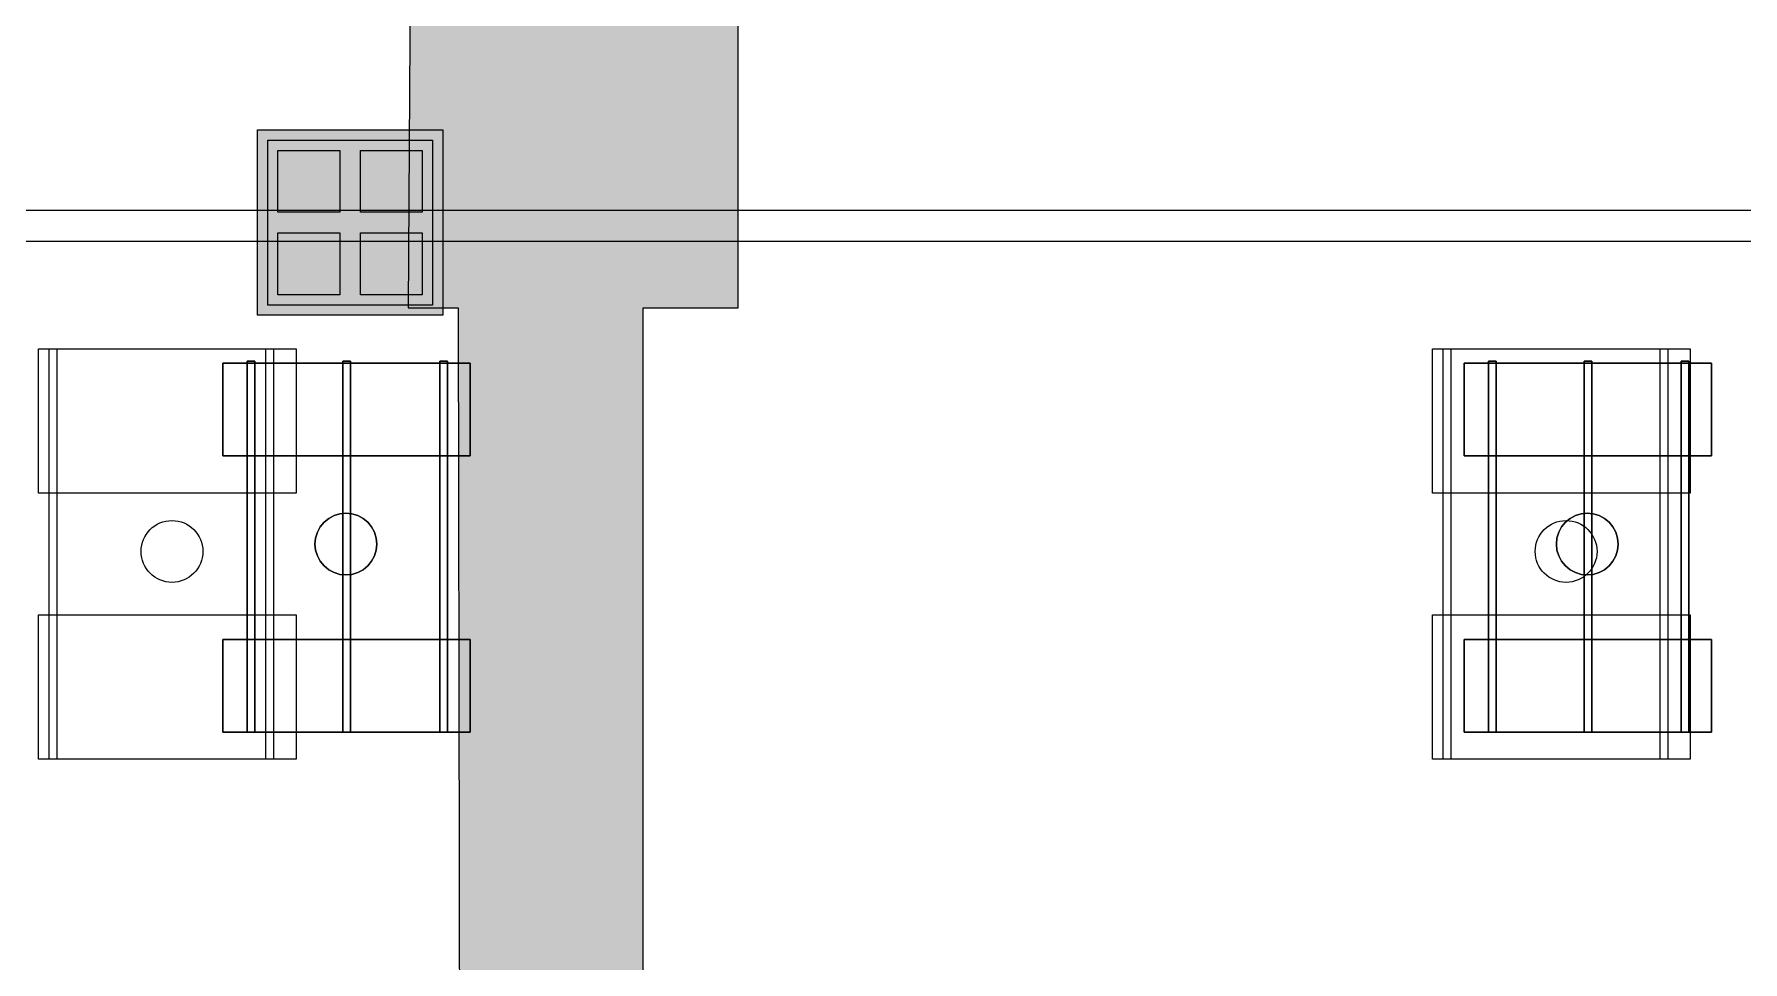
# Model space of a CAD drawing. Header units: inches. Extents: x -10671 to 1761, y -674 to 7170.
# Drawn here: x -3679.6 to -3347.9, y 2754.8 to 2934.8 of the extents above; entities that cross this region are included whole.
import ezdxf

# ---------------------------------------------------------------- set-up
doc = ezdxf.new("R2010")
doc.units = ezdxf.units.IN
doc.header["$LTSCALE"] = 19.2
doc.header["$MEASUREMENT"] = 0
for name, color, linetype, lineweight, true_color in [('DWG-bldg-utility box', 3, 'Continuous', 18, 0x00ff00), ('PDF', 6, 'Continuous', 5, 0xff00ff), ('Venue-Ceiling-HVAC', 7, 'Continuous', 5, 0xbbbbbb), ('Venue-Rigging Steel-High', 7, 'Continuous', 5, 0x800000)]:
    doc.layers.add(name, color=color, linetype=linetype, lineweight=lineweight, true_color=true_color)
doc.layers.add('Venue-Ceiling-Lights', color=7, linetype='Continuous', lineweight=5)
doc.layers.add('Venue-Floor Pockets', color=7, linetype='Continuous', lineweight=5)

# ---------------------------------------------------------------- blocks, each defined once
blk = doc.blocks.new('FLOORBOX')
at = {"layer": 'Venue-Floor Pockets', "linetype": 'Continuous', "lineweight": 0, "true_color": 0xaaaaaa}
blk.add_hatch(color=253, dxfattribs=at).paths.add_polyline_path([(-18, 18), (18, 18), (18, -18), (-18, -18)])
at = {"layer": 'Venue-Floor Pockets', "linetype": 'Continuous', "lineweight": 0, "true_color": 0xbbbbbb}
blk.add_hatch(color=9, dxfattribs=at).paths.add_polyline_path([(-16, 16), (16, 16), (16, -16), (-16, -16)])
at = {"layer": 'Venue-Floor Pockets', "linetype": 'Continuous', "lineweight": 0, "true_color": 0xdddddd}
for points in [[(-14, 14), (-2, 14), (-2, 2), (-14, 2)], [(2, 14), (14, 14), (14, 2), (2, 2)], [(-14, -2), (-2, -2), (-2, -14), (-14, -14)], [(2, -2), (14, -2), (14, -14), (2, -14)]]:
    blk.add_hatch(color=254, dxfattribs=at).paths.add_polyline_path(points)
at = {"layer": 'Venue-Floor Pockets', "color": 7, "linetype": 'Continuous', "lineweight": 5, "flags": 128}
for points in [[(-18, 18), (18, 18), (18, -18), (-18, -18)], [(-16, 16), (16, 16), (16, -16), (-16, -16)], [(-14, 14), (-2, 14), (-2, 2), (-14, 2)], [(2, 14), (14, 14), (14, 2), (2, 2)], [(-14, -2), (-2, -2), (-2, -14), (-14, -14)], [(2, -2), (14, -2), (14, -14), (2, -14)]]:
    blk.add_lwpolyline(points, close=True, dxfattribs=at)
blk = doc.blocks.new('Group-1647-1')
at = {"layer": 'PDF'}
for points, invisible_edges in [([(-3383.96, 2834.73, 398), (-3383.62, 2838.2, 398), (-3381.41, 2840.89, 398), (-3383.96, 2834.73, 398)], 15), ([(-3380.37, 2830.36, 398), (-3383.96, 2834.73, 398), (-3381.41, 2840.89, 398), (-3380.37, 2830.36, 398)], 15), ([(-3379.25, 2841.79, 388), (-3381.41, 2840.89, 388), (-3383.62, 2838.2, 388), (-3379.25, 2841.79, 388)], 15), ([(-3372.53, 2838.2, 388), (-3379.25, 2841.79, 388), (-3383.62, 2838.2, 388), (-3372.53, 2838.2, 388)], 15), ([(-3383.62, 2838.2, 398), (-3383.07, 2839.24, 398), (-3381.41, 2840.89, 398), (-3383.62, 2838.2, 398)], 14), ([(-3381.41, 2840.89, 388), (-3383.07, 2839.24, 388), (-3383.62, 2838.2, 388), (-3381.41, 2840.89, 388)], 13), ([(-3383.07, 2839.24, 398), (-3382.32, 2840.15, 398), (-3381.41, 2840.89, 398), (-3383.07, 2839.24, 398)], 12), ([(-3381.41, 2840.89, 388), (-3382.32, 2840.15, 388), (-3383.07, 2839.24, 388), (-3381.41, 2840.89, 388)], 12), ([(-3381.41, 2840.89, 398), (-3380.37, 2841.45, 398), (-3379.25, 2841.79, 398), (-3381.41, 2840.89, 398)], 12), ([(-3381.41, 2840.89, 398), (-3379.25, 2841.79, 398), (-3376.91, 2841.79, 398), (-3381.41, 2840.89, 398)], 15), ([(-3381.41, 2840.89, 398), (-3376.91, 2841.79, 398), (-3372.53, 2838.2, 398), (-3381.41, 2840.89, 398)], 15), ([(-3379.25, 2841.79, 388), (-3380.37, 2841.45, 388), (-3381.41, 2840.89, 388), (-3379.25, 2841.79, 388)], 12), ([(-3380.37, 2830.36, 398), (-3381.41, 2840.89, 398), (-3372.53, 2838.2, 398), (-3380.37, 2830.36, 398)], 15), ([(-3379.25, 2841.79, 398), (-3378.08, 2841.9, 398), (-3376.91, 2841.79, 398), (-3379.25, 2841.79, 398)], 12), ([(-3376.91, 2841.79, 388), (-3378.08, 2841.9, 388), (-3379.25, 2841.79, 388), (-3376.91, 2841.79, 388)], 12), ([(-3374.74, 2840.89, 388), (-3376.91, 2841.79, 388), (-3379.25, 2841.79, 388), (-3374.74, 2840.89, 388)], 15), ([(-3372.53, 2838.2, 388), (-3374.74, 2840.89, 388), (-3379.25, 2841.79, 388), (-3372.53, 2838.2, 388)], 15), ([(-3376.91, 2841.79, 398), (-3375.78, 2841.45, 398), (-3374.74, 2840.89, 398), (-3376.91, 2841.79, 398)], 12), ([(-3376.91, 2841.79, 398), (-3374.74, 2840.89, 398), (-3372.53, 2838.2, 398), (-3376.91, 2841.79, 398)], 15), ([(-3374.74, 2840.89, 388), (-3375.78, 2841.45, 388), (-3376.91, 2841.79, 388), (-3374.74, 2840.89, 388)], 12), ([(-3374.74, 2840.89, 398), (-3373.83, 2840.15, 398), (-3373.09, 2839.24, 398), (-3374.74, 2840.89, 398)], 12), ([(-3374.74, 2840.89, 398), (-3373.09, 2839.24, 398), (-3372.53, 2838.2, 398), (-3374.74, 2840.89, 398)], 13), ([(-3373.09, 2839.24, 388), (-3373.83, 2840.15, 388), (-3374.74, 2840.89, 388), (-3373.09, 2839.24, 388)], 12), ([(-3372.53, 2838.2, 388), (-3373.09, 2839.24, 388), (-3374.74, 2840.89, 388), (-3372.53, 2838.2, 388)], 14), ([(-3384.08, 2835.9, 398), (-3383.96, 2837.07, 398), (-3383.62, 2838.2, 398), (-3384.08, 2835.9, 398)], 12), ([(-3383.96, 2834.73, 398), (-3384.08, 2835.9, 398), (-3383.62, 2838.2, 398), (-3383.96, 2834.73, 398)], 14), ([(-3383.62, 2838.2, 388), (-3383.96, 2837.07, 388), (-3384.08, 2835.9, 388), (-3383.62, 2838.2, 388)], 12), ([(-3383.62, 2838.2, 388), (-3384.08, 2835.9, 388), (-3383.96, 2834.73, 388), (-3383.62, 2838.2, 388)], 13), ([(-3383.62, 2838.2, 388), (-3383.96, 2834.73, 388), (-3380.37, 2830.36, 388), (-3383.62, 2838.2, 388)], 15), ([(-3383.62, 2838.2, 388), (-3380.37, 2830.36, 388), (-3372.53, 2838.2, 388), (-3383.62, 2838.2, 388)], 15), ([(-3372.53, 2838.2, 398), (-3373.09, 2832.57, 398), (-3380.37, 2830.36, 398), (-3372.53, 2838.2, 398)], 15), ([(-3380.37, 2830.36, 388), (-3373.09, 2832.57, 388), (-3372.53, 2838.2, 388), (-3380.37, 2830.36, 388)], 15), ([(-3372.53, 2838.2, 398), (-3372.08, 2835.9, 398), (-3373.09, 2832.57, 398), (-3372.53, 2838.2, 398)], 15), ([(-3373.09, 2832.57, 388), (-3372.08, 2835.9, 388), (-3372.53, 2838.2, 388), (-3373.09, 2832.57, 388)], 15), ([(-3372.53, 2838.2, 398), (-3372.19, 2837.07, 398), (-3372.08, 2835.9, 398), (-3372.53, 2838.2, 398)], 12), ([(-3372.08, 2835.9, 388), (-3372.19, 2837.07, 388), (-3372.53, 2838.2, 388), (-3372.08, 2835.9, 388)], 12), ([(-3383.07, 2832.57, 398), (-3383.62, 2833.61, 398), (-3383.96, 2834.73, 398), (-3383.07, 2832.57, 398)], 12), ([(-3382.32, 2831.66, 398), (-3383.07, 2832.57, 398), (-3383.96, 2834.73, 398), (-3382.32, 2831.66, 398)], 14), ([(-3380.37, 2830.36, 398), (-3382.32, 2831.66, 398), (-3383.96, 2834.73, 398), (-3380.37, 2830.36, 398)], 15), ([(-3383.96, 2834.73, 388), (-3383.62, 2833.61, 388), (-3383.07, 2832.57, 388), (-3383.96, 2834.73, 388)], 12), ([(-3383.96, 2834.73, 388), (-3383.07, 2832.57, 388), (-3382.32, 2831.66, 388), (-3383.96, 2834.73, 388)], 13), ([(-3383.96, 2834.73, 388), (-3382.32, 2831.66, 388), (-3380.37, 2830.36, 388), (-3383.96, 2834.73, 388)], 15), ([(-3372.08, 2835.9, 398), (-3372.19, 2834.73, 398), (-3373.09, 2832.57, 398), (-3372.08, 2835.9, 398)], 14), ([(-3373.09, 2832.57, 388), (-3372.19, 2834.73, 388), (-3372.08, 2835.9, 388), (-3373.09, 2832.57, 388)], 13), ([(-3372.19, 2834.73, 398), (-3372.53, 2833.61, 398), (-3373.09, 2832.57, 398), (-3372.19, 2834.73, 398)], 12), ([(-3373.09, 2832.57, 388), (-3372.53, 2833.61, 388), (-3372.19, 2834.73, 388), (-3373.09, 2832.57, 388)], 12), ([(-3380.37, 2830.36, 398), (-3381.41, 2830.91, 398), (-3382.32, 2831.66, 398), (-3380.37, 2830.36, 398)], 12), ([(-3382.32, 2831.66, 388), (-3381.41, 2830.91, 388), (-3380.37, 2830.36, 388), (-3382.32, 2831.66, 388)], 12), ([(-3373.09, 2832.57, 398), (-3375.78, 2830.36, 398), (-3380.37, 2830.36, 398), (-3373.09, 2832.57, 398)], 15), ([(-3380.37, 2830.36, 388), (-3375.78, 2830.36, 388), (-3373.09, 2832.57, 388), (-3380.37, 2830.36, 388)], 15), ([(-3376.91, 2830.02, 398), (-3379.25, 2830.02, 398), (-3380.37, 2830.36, 398), (-3376.91, 2830.02, 398)], 13), ([(-3375.78, 2830.36, 398), (-3376.91, 2830.02, 398), (-3380.37, 2830.36, 398), (-3375.78, 2830.36, 398)], 14), ([(-3380.37, 2830.36, 388), (-3379.25, 2830.02, 388), (-3376.91, 2830.02, 388), (-3380.37, 2830.36, 388)], 14), ([(-3380.37, 2830.36, 388), (-3376.91, 2830.02, 388), (-3375.78, 2830.36, 388), (-3380.37, 2830.36, 388)], 13), ([(-3376.91, 2830.02, 398), (-3378.08, 2829.9, 398), (-3379.25, 2830.02, 398), (-3376.91, 2830.02, 398)], 12), ([(-3379.25, 2830.02, 388), (-3378.08, 2829.9, 388), (-3376.91, 2830.02, 388), (-3379.25, 2830.02, 388)], 12), ([(-3373.09, 2832.57, 398), (-3373.83, 2831.66, 398), (-3375.78, 2830.36, 398), (-3373.09, 2832.57, 398)], 14), ([(-3375.78, 2830.36, 388), (-3373.83, 2831.66, 388), (-3373.09, 2832.57, 388), (-3375.78, 2830.36, 388)], 13), ([(-3373.83, 2831.66, 398), (-3374.74, 2830.91, 398), (-3375.78, 2830.36, 398), (-3373.83, 2831.66, 398)], 12), ([(-3375.78, 2830.36, 388), (-3374.74, 2830.91, 388), (-3373.83, 2831.66, 388), (-3375.78, 2830.36, 388)], 12)]:
    blk.add_3dface(points, dxfattribs=dict(at, invisible_edges=invisible_edges))
for points in [[(-3383.07, 2839.24, 388), (-3383.07, 2839.24, 398), (-3382.32, 2840.15, 398), (-3382.32, 2840.15, 388)], [(-3382.32, 2840.15, 388), (-3382.32, 2840.15, 398), (-3381.41, 2840.89, 398), (-3381.41, 2840.89, 388)], [(-3381.41, 2840.89, 388), (-3381.41, 2840.89, 398), (-3380.37, 2841.45, 398), (-3380.37, 2841.45, 388)], [(-3380.37, 2841.45, 388), (-3380.37, 2841.45, 398), (-3379.25, 2841.79, 398), (-3379.25, 2841.79, 388)], [(-3379.25, 2841.79, 388), (-3379.25, 2841.79, 398), (-3378.08, 2841.9, 398), (-3378.08, 2841.9, 388)], [(-3378.08, 2841.9, 388), (-3378.08, 2841.9, 398), (-3376.91, 2841.79, 398), (-3376.91, 2841.79, 388)], [(-3376.91, 2841.79, 388), (-3376.91, 2841.79, 398), (-3375.78, 2841.45, 398), (-3375.78, 2841.45, 388)], [(-3375.78, 2841.45, 388), (-3375.78, 2841.45, 398), (-3374.74, 2840.89, 398), (-3374.74, 2840.89, 388)], [(-3374.74, 2840.89, 388), (-3374.74, 2840.89, 398), (-3373.83, 2840.15, 398), (-3373.83, 2840.15, 388)], [(-3373.83, 2840.15, 388), (-3373.83, 2840.15, 398), (-3373.09, 2839.24, 398), (-3373.09, 2839.24, 388)], [(-3384.08, 2835.9, 388), (-3384.08, 2835.9, 398), (-3383.96, 2837.07, 398), (-3383.96, 2837.07, 388)], [(-3383.96, 2837.07, 388), (-3383.96, 2837.07, 398), (-3383.62, 2838.2, 398), (-3383.62, 2838.2, 388)], [(-3383.62, 2838.2, 388), (-3383.62, 2838.2, 398), (-3383.07, 2839.24, 398), (-3383.07, 2839.24, 388)], [(-3373.09, 2839.24, 388), (-3373.09, 2839.24, 398), (-3372.53, 2838.2, 398), (-3372.53, 2838.2, 388)], [(-3372.53, 2838.2, 388), (-3372.53, 2838.2, 398), (-3372.19, 2837.07, 398), (-3372.19, 2837.07, 388)], [(-3372.19, 2837.07, 388), (-3372.19, 2837.07, 398), (-3372.08, 2835.9, 398), (-3372.08, 2835.9, 388)], [(-3383.96, 2834.73, 388), (-3383.96, 2834.73, 398), (-3384.08, 2835.9, 398), (-3384.08, 2835.9, 388)], [(-3383.62, 2833.61, 388), (-3383.62, 2833.61, 398), (-3383.96, 2834.73, 398), (-3383.96, 2834.73, 388)], [(-3383.07, 2832.57, 388), (-3383.07, 2832.57, 398), (-3383.62, 2833.61, 398), (-3383.62, 2833.61, 388)], [(-3372.53, 2833.61, 388), (-3372.53, 2833.61, 398), (-3373.09, 2832.57, 398), (-3373.09, 2832.57, 388)], [(-3372.19, 2834.73, 388), (-3372.19, 2834.73, 398), (-3372.53, 2833.61, 398), (-3372.53, 2833.61, 388)], [(-3372.08, 2835.9, 388), (-3372.08, 2835.9, 398), (-3372.19, 2834.73, 398), (-3372.19, 2834.73, 388)], [(-3382.32, 2831.66, 388), (-3382.32, 2831.66, 398), (-3383.07, 2832.57, 398), (-3383.07, 2832.57, 388)], [(-3381.41, 2830.91, 388), (-3381.41, 2830.91, 398), (-3382.32, 2831.66, 398), (-3382.32, 2831.66, 388)], [(-3380.37, 2830.36, 388), (-3380.37, 2830.36, 398), (-3381.41, 2830.91, 398), (-3381.41, 2830.91, 388)], [(-3379.25, 2830.02, 388), (-3379.25, 2830.02, 398), (-3380.37, 2830.36, 398), (-3380.37, 2830.36, 388)], [(-3378.08, 2829.9, 388), (-3378.08, 2829.9, 398), (-3379.25, 2830.02, 398), (-3379.25, 2830.02, 388)], [(-3376.91, 2830.02, 388), (-3376.91, 2830.02, 398), (-3378.08, 2829.9, 398), (-3378.08, 2829.9, 388)], [(-3375.78, 2830.36, 388), (-3375.78, 2830.36, 398), (-3376.91, 2830.02, 398), (-3376.91, 2830.02, 388)], [(-3374.74, 2830.91, 388), (-3374.74, 2830.91, 398), (-3375.78, 2830.36, 398), (-3375.78, 2830.36, 388)], [(-3373.83, 2831.66, 388), (-3373.83, 2831.66, 398), (-3374.74, 2830.91, 398), (-3374.74, 2830.91, 388)], [(-3373.09, 2832.57, 388), (-3373.09, 2832.57, 398), (-3373.83, 2831.66, 398), (-3373.83, 2831.66, 388)]]:
    blk.add_3dface(points, dxfattribs=at)
blk = doc.blocks.new('Group-1648-1')
at = {"layer": 'PDF'}
for points in [[(-3401.95, 2871.01, 393.91), (-3401.95, 2871.01, 397.91), (-3353.95, 2871.01, 397.91), (-3353.95, 2871.01, 393.91)], [(-3401.95, 2853.01, 393.91), (-3401.95, 2853.01, 397.91), (-3401.95, 2871.01, 397.91), (-3401.95, 2871.01, 393.91)], [(-3353.95, 2871.01, 397.91), (-3401.95, 2871.01, 397.91), (-3401.95, 2853.01, 397.91), (-3353.95, 2853.01, 397.91)], [(-3353.95, 2853.01, 393.91), (-3401.95, 2853.01, 393.91), (-3401.95, 2871.01, 393.91), (-3353.95, 2871.01, 393.91)], [(-3353.95, 2871.01, 393.91), (-3353.95, 2871.01, 397.91), (-3353.95, 2853.01, 397.91), (-3353.95, 2853.01, 393.91)], [(-3353.95, 2853.01, 393.91), (-3353.95, 2853.01, 397.91), (-3401.95, 2853.01, 397.91), (-3401.95, 2853.01, 393.91)]]:
    blk.add_3dface(points, dxfattribs=at)
blk = doc.blocks.new('Group-1649-1')
at = {"layer": 'PDF'}
for points in [[(-3359.85, 2871.4, 397.97), (-3359.85, 2871.4, 398.97), (-3358.35, 2871.4, 398.97), (-3358.35, 2871.4, 397.97)], [(-3359.85, 2799.4, 397.97), (-3359.85, 2799.4, 398.97), (-3359.85, 2871.4, 398.97), (-3359.85, 2871.4, 397.97)], [(-3358.35, 2871.4, 398.97), (-3359.85, 2871.4, 398.97), (-3359.85, 2799.4, 398.97), (-3358.35, 2799.4, 398.97)], [(-3358.35, 2799.4, 397.97), (-3359.85, 2799.4, 397.97), (-3359.85, 2871.4, 397.97), (-3358.35, 2871.4, 397.97)], [(-3358.35, 2871.4, 397.97), (-3358.35, 2871.4, 398.97), (-3358.35, 2799.4, 398.97), (-3358.35, 2799.4, 397.97)], [(-3358.35, 2799.4, 397.97), (-3358.35, 2799.4, 398.97), (-3359.85, 2799.4, 398.97), (-3359.85, 2799.4, 397.97)]]:
    blk.add_3dface(points, dxfattribs=at)
blk = doc.blocks.new('Group-1650-1')
at = {"layer": 'PDF'}
for points in [[(-3378.67, 2871.4, 397.97), (-3378.67, 2871.4, 398.97), (-3377.17, 2871.4, 398.97), (-3377.17, 2871.4, 397.97)], [(-3378.67, 2799.4, 397.97), (-3378.67, 2799.4, 398.97), (-3378.67, 2871.4, 398.97), (-3378.67, 2871.4, 397.97)], [(-3377.17, 2871.4, 398.97), (-3378.67, 2871.4, 398.97), (-3378.67, 2799.4, 398.97), (-3377.17, 2799.4, 398.97)], [(-3377.17, 2799.4, 397.97), (-3378.67, 2799.4, 397.97), (-3378.67, 2871.4, 397.97), (-3377.17, 2871.4, 397.97)], [(-3377.17, 2871.4, 397.97), (-3377.17, 2871.4, 398.97), (-3377.17, 2799.4, 398.97), (-3377.17, 2799.4, 397.97)], [(-3377.17, 2799.4, 397.97), (-3377.17, 2799.4, 398.97), (-3378.67, 2799.4, 398.97), (-3378.67, 2799.4, 397.97)]]:
    blk.add_3dface(points, dxfattribs=at)
blk = doc.blocks.new('Group-1651-1')
at = {"layer": 'PDF'}
for points in [[(-3397.26, 2871.4, 397.97), (-3397.26, 2871.4, 398.97), (-3395.76, 2871.4, 398.97), (-3395.76, 2871.4, 397.97)], [(-3397.26, 2799.4, 397.97), (-3397.26, 2799.4, 398.97), (-3397.26, 2871.4, 398.97), (-3397.26, 2871.4, 397.97)], [(-3395.76, 2871.4, 398.97), (-3397.26, 2871.4, 398.97), (-3397.26, 2799.4, 398.97), (-3395.76, 2799.4, 398.97)], [(-3395.76, 2799.4, 397.97), (-3397.26, 2799.4, 397.97), (-3397.26, 2871.4, 397.97), (-3395.76, 2871.4, 397.97)], [(-3395.76, 2871.4, 397.97), (-3395.76, 2871.4, 398.97), (-3395.76, 2799.4, 398.97), (-3395.76, 2799.4, 397.97)], [(-3395.76, 2799.4, 397.97), (-3395.76, 2799.4, 398.97), (-3397.26, 2799.4, 398.97), (-3397.26, 2799.4, 397.97)]]:
    blk.add_3dface(points, dxfattribs=at)
blk = doc.blocks.new('Group-1652-1')
at = {"layer": 'PDF'}
for points in [[(-3401.95, 2817.38, 393.91), (-3401.95, 2817.38, 397.91), (-3353.95, 2817.38, 397.91), (-3353.95, 2817.38, 393.91)], [(-3401.95, 2799.38, 393.91), (-3401.95, 2799.38, 397.91), (-3401.95, 2817.38, 397.91), (-3401.95, 2817.38, 393.91)], [(-3353.95, 2817.38, 397.91), (-3401.95, 2817.38, 397.91), (-3401.95, 2799.38, 397.91), (-3353.95, 2799.38, 397.91)], [(-3353.95, 2799.38, 393.91), (-3401.95, 2799.38, 393.91), (-3401.95, 2817.38, 393.91), (-3353.95, 2817.38, 393.91)], [(-3353.95, 2817.38, 393.91), (-3353.95, 2817.38, 397.91), (-3353.95, 2799.38, 397.91), (-3353.95, 2799.38, 393.91)], [(-3353.95, 2799.38, 393.91), (-3353.95, 2799.38, 397.91), (-3401.95, 2799.38, 397.91), (-3401.95, 2799.38, 393.91)]]:
    blk.add_3dface(points, dxfattribs=at)
blk = doc.blocks.new('Group-1653-1')
at = {"layer": 'PDF'}
for name in ['Group-1648-1', 'Group-1651-1', 'Group-1650-1', 'Group-1649-1', 'Group-1647-1', 'Group-1652-1']:
    blk.add_blockref(name, (0, 0), dxfattribs=at)
blk = doc.blocks.new('Group-1738-1')
at = {"layer": 'PDF'}
for points, invisible_edges in [([(-3624.62, 2838.2, 398), (-3622.41, 2840.89, 398), (-3619.08, 2841.9, 398), (-3624.62, 2838.2, 398)], 15), ([(-3624.07, 2832.57, 398), (-3624.62, 2838.2, 398), (-3619.08, 2841.9, 398), (-3624.07, 2832.57, 398)], 15), ([(-3619.08, 2841.9, 388), (-3622.41, 2840.89, 388), (-3624.62, 2838.2, 388), (-3619.08, 2841.9, 388)], 15), ([(-3619.08, 2841.9, 388), (-3624.62, 2838.2, 388), (-3624.07, 2832.57, 388), (-3619.08, 2841.9, 388)], 15), ([(-3624.62, 2838.2, 398), (-3624.07, 2839.24, 398), (-3622.41, 2840.89, 398), (-3624.62, 2838.2, 398)], 14), ([(-3622.41, 2840.89, 388), (-3624.07, 2839.24, 388), (-3624.62, 2838.2, 388), (-3622.41, 2840.89, 388)], 13), ([(-3624.07, 2832.57, 398), (-3619.08, 2841.9, 398), (-3613.08, 2835.9, 398), (-3624.07, 2832.57, 398)], 15), ([(-3624.07, 2832.57, 388), (-3613.08, 2835.9, 388), (-3619.08, 2841.9, 388), (-3624.07, 2832.57, 388)], 15), ([(-3624.07, 2839.24, 398), (-3623.32, 2840.15, 398), (-3622.41, 2840.89, 398), (-3624.07, 2839.24, 398)], 12), ([(-3622.41, 2840.89, 388), (-3623.32, 2840.15, 388), (-3624.07, 2839.24, 388), (-3622.41, 2840.89, 388)], 12), ([(-3622.41, 2840.89, 398), (-3620.25, 2841.79, 398), (-3619.08, 2841.9, 398), (-3622.41, 2840.89, 398)], 13), ([(-3619.08, 2841.9, 388), (-3620.25, 2841.79, 388), (-3622.41, 2840.89, 388), (-3619.08, 2841.9, 388)], 14), ([(-3622.41, 2840.89, 398), (-3621.37, 2841.45, 398), (-3620.25, 2841.79, 398), (-3622.41, 2840.89, 398)], 12), ([(-3620.25, 2841.79, 388), (-3621.37, 2841.45, 388), (-3622.41, 2840.89, 388), (-3620.25, 2841.79, 388)], 12), ([(-3619.08, 2841.9, 398), (-3617.91, 2841.79, 398), (-3616.78, 2841.45, 398), (-3619.08, 2841.9, 398)], 12), ([(-3619.08, 2841.9, 398), (-3616.78, 2841.45, 398), (-3614.09, 2839.24, 398), (-3619.08, 2841.9, 398)], 15), ([(-3619.08, 2841.9, 398), (-3614.09, 2839.24, 398), (-3613.08, 2835.9, 398), (-3619.08, 2841.9, 398)], 15), ([(-3616.78, 2841.45, 388), (-3617.91, 2841.79, 388), (-3619.08, 2841.9, 388), (-3616.78, 2841.45, 388)], 12), ([(-3614.09, 2839.24, 388), (-3616.78, 2841.45, 388), (-3619.08, 2841.9, 388), (-3614.09, 2839.24, 388)], 15), ([(-3613.08, 2835.9, 388), (-3614.09, 2839.24, 388), (-3619.08, 2841.9, 388), (-3613.08, 2835.9, 388)], 15), ([(-3616.78, 2841.45, 398), (-3615.74, 2840.89, 398), (-3614.09, 2839.24, 398), (-3616.78, 2841.45, 398)], 14), ([(-3614.09, 2839.24, 388), (-3615.74, 2840.89, 388), (-3616.78, 2841.45, 388), (-3614.09, 2839.24, 388)], 13), ([(-3615.74, 2840.89, 398), (-3614.83, 2840.15, 398), (-3614.09, 2839.24, 398), (-3615.74, 2840.89, 398)], 12), ([(-3614.09, 2839.24, 388), (-3614.83, 2840.15, 388), (-3615.74, 2840.89, 388), (-3614.09, 2839.24, 388)], 12), ([(-3625.08, 2835.9, 398), (-3624.96, 2837.07, 398), (-3624.62, 2838.2, 398), (-3625.08, 2835.9, 398)], 12), ([(-3624.07, 2832.57, 398), (-3625.08, 2835.9, 398), (-3624.62, 2838.2, 398), (-3624.07, 2832.57, 398)], 15), ([(-3624.62, 2838.2, 388), (-3624.96, 2837.07, 388), (-3625.08, 2835.9, 388), (-3624.62, 2838.2, 388)], 12), ([(-3624.62, 2838.2, 388), (-3625.08, 2835.9, 388), (-3624.07, 2832.57, 388), (-3624.62, 2838.2, 388)], 15), ([(-3614.09, 2839.24, 398), (-3613.53, 2838.2, 398), (-3613.08, 2835.9, 398), (-3614.09, 2839.24, 398)], 14), ([(-3613.08, 2835.9, 388), (-3613.53, 2838.2, 388), (-3614.09, 2839.24, 388), (-3613.08, 2835.9, 388)], 13), ([(-3613.53, 2838.2, 398), (-3613.19, 2837.07, 398), (-3613.08, 2835.9, 398), (-3613.53, 2838.2, 398)], 12), ([(-3613.08, 2835.9, 388), (-3613.19, 2837.07, 388), (-3613.53, 2838.2, 388), (-3613.08, 2835.9, 388)], 12), ([(-3624.07, 2832.57, 398), (-3624.96, 2834.73, 398), (-3625.08, 2835.9, 398), (-3624.07, 2832.57, 398)], 13), ([(-3625.08, 2835.9, 388), (-3624.96, 2834.73, 388), (-3624.07, 2832.57, 388), (-3625.08, 2835.9, 388)], 14), ([(-3624.07, 2832.57, 398), (-3624.62, 2833.61, 398), (-3624.96, 2834.73, 398), (-3624.07, 2832.57, 398)], 12), ([(-3624.96, 2834.73, 388), (-3624.62, 2833.61, 388), (-3624.07, 2832.57, 388), (-3624.96, 2834.73, 388)], 12), ([(-3613.08, 2835.9, 398), (-3616.78, 2830.36, 398), (-3624.07, 2832.57, 398), (-3613.08, 2835.9, 398)], 15), ([(-3624.07, 2832.57, 388), (-3616.78, 2830.36, 388), (-3613.08, 2835.9, 388), (-3624.07, 2832.57, 388)], 15), ([(-3613.08, 2835.9, 398), (-3614.09, 2832.57, 398), (-3616.78, 2830.36, 398), (-3613.08, 2835.9, 398)], 15), ([(-3616.78, 2830.36, 388), (-3614.09, 2832.57, 388), (-3613.08, 2835.9, 388), (-3616.78, 2830.36, 388)], 15), ([(-3613.08, 2835.9, 398), (-3613.19, 2834.73, 398), (-3614.09, 2832.57, 398), (-3613.08, 2835.9, 398)], 14), ([(-3614.09, 2832.57, 388), (-3613.19, 2834.73, 388), (-3613.08, 2835.9, 388), (-3614.09, 2832.57, 388)], 13), ([(-3613.19, 2834.73, 398), (-3613.53, 2833.61, 398), (-3614.09, 2832.57, 398), (-3613.19, 2834.73, 398)], 12), ([(-3614.09, 2832.57, 388), (-3613.53, 2833.61, 388), (-3613.19, 2834.73, 388), (-3614.09, 2832.57, 388)], 12), ([(-3621.37, 2830.36, 398), (-3623.32, 2831.66, 398), (-3624.07, 2832.57, 398), (-3621.37, 2830.36, 398)], 13), ([(-3616.78, 2830.36, 398), (-3621.37, 2830.36, 398), (-3624.07, 2832.57, 398), (-3616.78, 2830.36, 398)], 15), ([(-3624.07, 2832.57, 388), (-3623.32, 2831.66, 388), (-3621.37, 2830.36, 388), (-3624.07, 2832.57, 388)], 14), ([(-3624.07, 2832.57, 388), (-3621.37, 2830.36, 388), (-3616.78, 2830.36, 388), (-3624.07, 2832.57, 388)], 15), ([(-3621.37, 2830.36, 398), (-3622.41, 2830.91, 398), (-3623.32, 2831.66, 398), (-3621.37, 2830.36, 398)], 12), ([(-3623.32, 2831.66, 388), (-3622.41, 2830.91, 388), (-3621.37, 2830.36, 388), (-3623.32, 2831.66, 388)], 12), ([(-3619.08, 2829.9, 398), (-3620.25, 2830.02, 398), (-3621.37, 2830.36, 398), (-3619.08, 2829.9, 398)], 12), ([(-3616.78, 2830.36, 398), (-3619.08, 2829.9, 398), (-3621.37, 2830.36, 398), (-3616.78, 2830.36, 398)], 15), ([(-3621.37, 2830.36, 388), (-3620.25, 2830.02, 388), (-3619.08, 2829.9, 388), (-3621.37, 2830.36, 388)], 12), ([(-3621.37, 2830.36, 388), (-3619.08, 2829.9, 388), (-3616.78, 2830.36, 388), (-3621.37, 2830.36, 388)], 15), ([(-3616.78, 2830.36, 398), (-3617.91, 2830.02, 398), (-3619.08, 2829.9, 398), (-3616.78, 2830.36, 398)], 12), ([(-3619.08, 2829.9, 388), (-3617.91, 2830.02, 388), (-3616.78, 2830.36, 388), (-3619.08, 2829.9, 388)], 12), ([(-3614.09, 2832.57, 398), (-3614.83, 2831.66, 398), (-3616.78, 2830.36, 398), (-3614.09, 2832.57, 398)], 14), ([(-3616.78, 2830.36, 388), (-3614.83, 2831.66, 388), (-3614.09, 2832.57, 388), (-3616.78, 2830.36, 388)], 13), ([(-3614.83, 2831.66, 398), (-3615.74, 2830.91, 398), (-3616.78, 2830.36, 398), (-3614.83, 2831.66, 398)], 12), ([(-3616.78, 2830.36, 388), (-3615.74, 2830.91, 388), (-3614.83, 2831.66, 388), (-3616.78, 2830.36, 388)], 12)]:
    blk.add_3dface(points, dxfattribs=dict(at, invisible_edges=invisible_edges))
for points in [[(-3624.07, 2839.24, 388), (-3624.07, 2839.24, 398), (-3623.32, 2840.15, 398), (-3623.32, 2840.15, 388)], [(-3623.32, 2840.15, 388), (-3623.32, 2840.15, 398), (-3622.41, 2840.89, 398), (-3622.41, 2840.89, 388)], [(-3622.41, 2840.89, 388), (-3622.41, 2840.89, 398), (-3621.37, 2841.45, 398), (-3621.37, 2841.45, 388)], [(-3621.37, 2841.45, 388), (-3621.37, 2841.45, 398), (-3620.25, 2841.79, 398), (-3620.25, 2841.79, 388)], [(-3620.25, 2841.79, 388), (-3620.25, 2841.79, 398), (-3619.08, 2841.9, 398), (-3619.08, 2841.9, 388)], [(-3619.08, 2841.9, 388), (-3619.08, 2841.9, 398), (-3617.91, 2841.79, 398), (-3617.91, 2841.79, 388)], [(-3617.91, 2841.79, 388), (-3617.91, 2841.79, 398), (-3616.78, 2841.45, 398), (-3616.78, 2841.45, 388)], [(-3616.78, 2841.45, 388), (-3616.78, 2841.45, 398), (-3615.74, 2840.89, 398), (-3615.74, 2840.89, 388)], [(-3615.74, 2840.89, 388), (-3615.74, 2840.89, 398), (-3614.83, 2840.15, 398), (-3614.83, 2840.15, 388)], [(-3614.83, 2840.15, 388), (-3614.83, 2840.15, 398), (-3614.09, 2839.24, 398), (-3614.09, 2839.24, 388)], [(-3625.08, 2835.9, 388), (-3625.08, 2835.9, 398), (-3624.96, 2837.07, 398), (-3624.96, 2837.07, 388)], [(-3624.96, 2837.07, 388), (-3624.96, 2837.07, 398), (-3624.62, 2838.2, 398), (-3624.62, 2838.2, 388)], [(-3624.62, 2838.2, 388), (-3624.62, 2838.2, 398), (-3624.07, 2839.24, 398), (-3624.07, 2839.24, 388)], [(-3614.09, 2839.24, 388), (-3614.09, 2839.24, 398), (-3613.53, 2838.2, 398), (-3613.53, 2838.2, 388)], [(-3613.53, 2838.2, 388), (-3613.53, 2838.2, 398), (-3613.19, 2837.07, 398), (-3613.19, 2837.07, 388)], [(-3613.19, 2837.07, 388), (-3613.19, 2837.07, 398), (-3613.08, 2835.9, 398), (-3613.08, 2835.9, 388)], [(-3624.96, 2834.73, 388), (-3624.96, 2834.73, 398), (-3625.08, 2835.9, 398), (-3625.08, 2835.9, 388)], [(-3624.62, 2833.61, 388), (-3624.62, 2833.61, 398), (-3624.96, 2834.73, 398), (-3624.96, 2834.73, 388)], [(-3624.07, 2832.57, 388), (-3624.07, 2832.57, 398), (-3624.62, 2833.61, 398), (-3624.62, 2833.61, 388)], [(-3613.53, 2833.61, 388), (-3613.53, 2833.61, 398), (-3614.09, 2832.57, 398), (-3614.09, 2832.57, 388)], [(-3613.19, 2834.73, 388), (-3613.19, 2834.73, 398), (-3613.53, 2833.61, 398), (-3613.53, 2833.61, 388)], [(-3613.08, 2835.9, 388), (-3613.08, 2835.9, 398), (-3613.19, 2834.73, 398), (-3613.19, 2834.73, 388)], [(-3623.32, 2831.66, 388), (-3623.32, 2831.66, 398), (-3624.07, 2832.57, 398), (-3624.07, 2832.57, 388)], [(-3622.41, 2830.91, 388), (-3622.41, 2830.91, 398), (-3623.32, 2831.66, 398), (-3623.32, 2831.66, 388)], [(-3621.37, 2830.36, 388), (-3621.37, 2830.36, 398), (-3622.41, 2830.91, 398), (-3622.41, 2830.91, 388)], [(-3620.25, 2830.02, 388), (-3620.25, 2830.02, 398), (-3621.37, 2830.36, 398), (-3621.37, 2830.36, 388)], [(-3619.08, 2829.9, 388), (-3619.08, 2829.9, 398), (-3620.25, 2830.02, 398), (-3620.25, 2830.02, 388)], [(-3617.91, 2830.02, 388), (-3617.91, 2830.02, 398), (-3619.08, 2829.9, 398), (-3619.08, 2829.9, 388)], [(-3616.78, 2830.36, 388), (-3616.78, 2830.36, 398), (-3617.91, 2830.02, 398), (-3617.91, 2830.02, 388)], [(-3615.74, 2830.91, 388), (-3615.74, 2830.91, 398), (-3616.78, 2830.36, 398), (-3616.78, 2830.36, 388)], [(-3614.83, 2831.66, 388), (-3614.83, 2831.66, 398), (-3615.74, 2830.91, 398), (-3615.74, 2830.91, 388)], [(-3614.09, 2832.57, 388), (-3614.09, 2832.57, 398), (-3614.83, 2831.66, 398), (-3614.83, 2831.66, 388)]]:
    blk.add_3dface(points, dxfattribs=at)
blk = doc.blocks.new('Group-1739-1')
at = {"layer": 'PDF'}
for points in [[(-3642.95, 2871.01, 393.91), (-3642.95, 2871.01, 397.91), (-3594.95, 2871.01, 397.91), (-3594.95, 2871.01, 393.91)], [(-3642.95, 2853.01, 393.91), (-3642.95, 2853.01, 397.91), (-3642.95, 2871.01, 397.91), (-3642.95, 2871.01, 393.91)], [(-3594.95, 2871.01, 397.91), (-3642.95, 2871.01, 397.91), (-3642.95, 2853.01, 397.91), (-3594.95, 2853.01, 397.91)], [(-3594.95, 2853.01, 393.91), (-3642.95, 2853.01, 393.91), (-3642.95, 2871.01, 393.91), (-3594.95, 2871.01, 393.91)], [(-3594.95, 2871.01, 393.91), (-3594.95, 2871.01, 397.91), (-3594.95, 2853.01, 397.91), (-3594.95, 2853.01, 393.91)], [(-3594.95, 2853.01, 393.91), (-3594.95, 2853.01, 397.91), (-3642.95, 2853.01, 397.91), (-3642.95, 2853.01, 393.91)]]:
    blk.add_3dface(points, dxfattribs=at)
blk = doc.blocks.new('Group-1740-1')
at = {"layer": 'PDF'}
for points in [[(-3600.85, 2871.4, 397.97), (-3600.85, 2871.4, 398.97), (-3599.35, 2871.4, 398.97), (-3599.35, 2871.4, 397.97)], [(-3600.85, 2799.4, 397.97), (-3600.85, 2799.4, 398.97), (-3600.85, 2871.4, 398.97), (-3600.85, 2871.4, 397.97)], [(-3599.35, 2871.4, 398.97), (-3600.85, 2871.4, 398.97), (-3600.85, 2799.4, 398.97), (-3599.35, 2799.4, 398.97)], [(-3599.35, 2799.4, 397.97), (-3600.85, 2799.4, 397.97), (-3600.85, 2871.4, 397.97), (-3599.35, 2871.4, 397.97)], [(-3599.35, 2871.4, 397.97), (-3599.35, 2871.4, 398.97), (-3599.35, 2799.4, 398.97), (-3599.35, 2799.4, 397.97)], [(-3599.35, 2799.4, 397.97), (-3599.35, 2799.4, 398.97), (-3600.85, 2799.4, 398.97), (-3600.85, 2799.4, 397.97)]]:
    blk.add_3dface(points, dxfattribs=at)
blk = doc.blocks.new('Group-1741-1')
at = {"layer": 'PDF'}
for points in [[(-3619.67, 2871.4, 397.97), (-3619.67, 2871.4, 398.97), (-3618.17, 2871.4, 398.97), (-3618.17, 2871.4, 397.97)], [(-3619.67, 2799.4, 397.97), (-3619.67, 2799.4, 398.97), (-3619.67, 2871.4, 398.97), (-3619.67, 2871.4, 397.97)], [(-3618.17, 2871.4, 398.97), (-3619.67, 2871.4, 398.97), (-3619.67, 2799.4, 398.97), (-3618.17, 2799.4, 398.97)], [(-3618.17, 2799.4, 397.97), (-3619.67, 2799.4, 397.97), (-3619.67, 2871.4, 397.97), (-3618.17, 2871.4, 397.97)], [(-3618.17, 2871.4, 397.97), (-3618.17, 2871.4, 398.97), (-3618.17, 2799.4, 398.97), (-3618.17, 2799.4, 397.97)], [(-3618.17, 2799.4, 397.97), (-3618.17, 2799.4, 398.97), (-3619.67, 2799.4, 398.97), (-3619.67, 2799.4, 397.97)]]:
    blk.add_3dface(points, dxfattribs=at)
blk = doc.blocks.new('Group-1742-1')
at = {"layer": 'PDF'}
for points in [[(-3638.26, 2871.4, 397.97), (-3638.26, 2871.4, 398.97), (-3636.76, 2871.4, 398.97), (-3636.76, 2871.4, 397.97)], [(-3638.26, 2799.4, 397.97), (-3638.26, 2799.4, 398.97), (-3638.26, 2871.4, 398.97), (-3638.26, 2871.4, 397.97)], [(-3636.76, 2871.4, 398.97), (-3638.26, 2871.4, 398.97), (-3638.26, 2799.4, 398.97), (-3636.76, 2799.4, 398.97)], [(-3636.76, 2799.4, 397.97), (-3638.26, 2799.4, 397.97), (-3638.26, 2871.4, 397.97), (-3636.76, 2871.4, 397.97)], [(-3636.76, 2871.4, 397.97), (-3636.76, 2871.4, 398.97), (-3636.76, 2799.4, 398.97), (-3636.76, 2799.4, 397.97)], [(-3636.76, 2799.4, 397.97), (-3636.76, 2799.4, 398.97), (-3638.26, 2799.4, 398.97), (-3638.26, 2799.4, 397.97)]]:
    blk.add_3dface(points, dxfattribs=at)
blk = doc.blocks.new('Group-1743-1')
at = {"layer": 'PDF'}
for points in [[(-3642.95, 2817.38, 393.91), (-3642.95, 2817.38, 397.91), (-3594.95, 2817.38, 397.91), (-3594.95, 2817.38, 393.91)], [(-3642.95, 2799.38, 393.91), (-3642.95, 2799.38, 397.91), (-3642.95, 2817.38, 397.91), (-3642.95, 2817.38, 393.91)], [(-3594.95, 2817.38, 397.91), (-3642.95, 2817.38, 397.91), (-3642.95, 2799.38, 397.91), (-3594.95, 2799.38, 397.91)], [(-3594.95, 2799.38, 393.91), (-3642.95, 2799.38, 393.91), (-3642.95, 2817.38, 393.91), (-3594.95, 2817.38, 393.91)], [(-3594.95, 2817.38, 393.91), (-3594.95, 2817.38, 397.91), (-3594.95, 2799.38, 397.91), (-3594.95, 2799.38, 393.91)], [(-3594.95, 2799.38, 393.91), (-3594.95, 2799.38, 397.91), (-3642.95, 2799.38, 397.91), (-3642.95, 2799.38, 393.91)]]:
    blk.add_3dface(points, dxfattribs=at)
blk = doc.blocks.new('Group-1744-1')
at = {"layer": 'PDF'}
for name in ['Group-1739-1', 'Group-1742-1', 'Group-1741-1', 'Group-1740-1', 'Group-1738-1', 'Group-1743-1']:
    blk.add_blockref(name, (0, 0), dxfattribs=at)
blk = doc.blocks.new('Group-2724-1')
at = {"layer": 'Venue-Ceiling-Lights', "color": 7, "linetype": 'Continuous', "lineweight": 5, "flags": 128}
for points in [[(-3678.76, 2873.76), (-3628.76, 2873.76), (-3628.76, 2845.76), (-3678.76, 2845.76)], [(-3676.7, 2873.76), (-3675.2, 2873.76), (-3675.2, 2794.17), (-3676.7, 2794.17)], [(-3634.61, 2873.76), (-3633.11, 2873.76), (-3633.11, 2794.17), (-3634.61, 2794.17)], [(-3678.76, 2822.17), (-3628.76, 2822.17), (-3628.76, 2794.17), (-3678.76, 2794.17)]]:
    blk.add_lwpolyline(points, close=True, dxfattribs=at)
at = {"layer": 'Venue-Ceiling-Lights', "color": 7, "linetype": 'Continuous', "lineweight": 5}
blk.add_circle((-3652.84, 2834.47), 6, dxfattribs=at)
blk = doc.blocks.new('Group-2725-1')
at = {"layer": 'Venue-Ceiling-Lights', "color": 7, "linetype": 'Continuous', "lineweight": 5, "flags": 128}
for points in [[(-3408.11, 2873.76), (-3358.11, 2873.76), (-3358.11, 2845.76), (-3408.11, 2845.76)], [(-3406.05, 2873.76), (-3404.55, 2873.76), (-3404.55, 2794.17), (-3406.05, 2794.17)], [(-3363.96, 2873.76), (-3362.46, 2873.76), (-3362.46, 2794.17), (-3363.96, 2794.17)], [(-3408.11, 2822.17), (-3358.11, 2822.17), (-3358.11, 2794.17), (-3408.11, 2794.17)]]:
    blk.add_lwpolyline(points, close=True, dxfattribs=at)
at = {"layer": 'Venue-Ceiling-Lights', "color": 7, "linetype": 'Continuous', "lineweight": 5}
blk.add_circle((-3382.19, 2834.47), 6, dxfattribs=at)

msp = doc.modelspace()

# ---------------------------------------------------------------- hatches: boundary and pattern name
at = {"layer": 'Venue-Ceiling-HVAC', "linetype": 'Continuous', "lineweight": 0, "true_color": 0xbbbbbb}
msp.add_hatch(color=9, dxfattribs=at).paths.add_polyline_path([(-3296.07, 3907.5), (-3561.23, 3907.5), (-3561.47, 3907.45), (-3597.74, 3907.54), (-3597.29, 3637.84), (-3606.6, 3637.67), (-3606.6, 3575.08), (-3597.29, 3575.11), (-3597.29, 3491), (-3597.29, 2944.47), (-3606.6, 2944.47), (-3606.98, 2881.77), (-3597.3, 2881.77), (-3596.11, 2221.94), (-3606.6, 2221.94), (-3606.6, 2161.94), (-3596.7, 2161.94), (-3597.89, 1741.27), (-3606.6, 1741.27), (-3606.61, 1678.56), (-3597.29, 1678.56), (-3597.29, 1043.67), (-3606.6, 1043.67), (-3606.6, 981.62), (-3542.98, 980.96), (-3542.98, 1043.67), (-3558.92, 1043.67), (-3558.36, 1678.56), (-3542.49, 1678.56), (-3542.61, 1741.27), (-3558.85, 1741.27), (-3558.89, 2159.23), (-3542.42, 2159.23), (-3542.61, 2221.94), (-3561.35, 2221.94), (-3561.35, 2881.76), (-3542.92, 2881.76), (-3542.92, 2944.47), (-3558.98, 2944.47), (-3558.91, 3575.13), (-3542.98, 3575.13), (-3542.98, 3637.84), (-3558.88, 3637.84), (-3558.85, 3870.11), (-3296.07, 3870.12)])

# ---------------------------------------------------------------- linework, layer by layer
at = {"layer": 'Venue-Ceiling-HVAC', "flags": 128}
for points in [[(-3561.35, 2221.94), (-3561.35, 2881.76), (-3542.92, 2881.76), (-3542.92, 2944.47), (-3558.98, 2944.47), (-3558.91, 3575.13)], [(-3597.29, 3491), (-3597.29, 2944.47), (-3606.6, 2944.47), (-3606.98, 2881.77), (-3597.3, 2881.77), (-3596.11, 2221.94)]]:
    msp.add_lwpolyline(points, dxfattribs=at)
at = {"layer": 'Venue-Rigging Steel-High'}
for p, q in [((-3975.08, 2900.7), (-2552.03, 2900.7)), ((-3975.08, 2894.7), (-2552.03, 2894.7))]:
    msp.add_line(p, q, dxfattribs=at)

# ---------------------------------------------------------------- block references
at = {"layer": 'DWG-bldg-utility box', "rotation": 90}
msp.add_blockref('FLOORBOX', (-3618.26, 2898.29), dxfattribs=at)
at = {"layer": 'PDF'}
for name in ['Group-1744-1', 'Group-1653-1']:
    msp.add_blockref(name, (0, 0), dxfattribs=at)
at = {"layer": 'Venue-Ceiling-Lights', "color": 7}
for name in ['Group-2724-1', 'Group-2725-1']:
    msp.add_blockref(name, (0, 0), dxfattribs=at)

doc.saveas('drawing.dxf')
